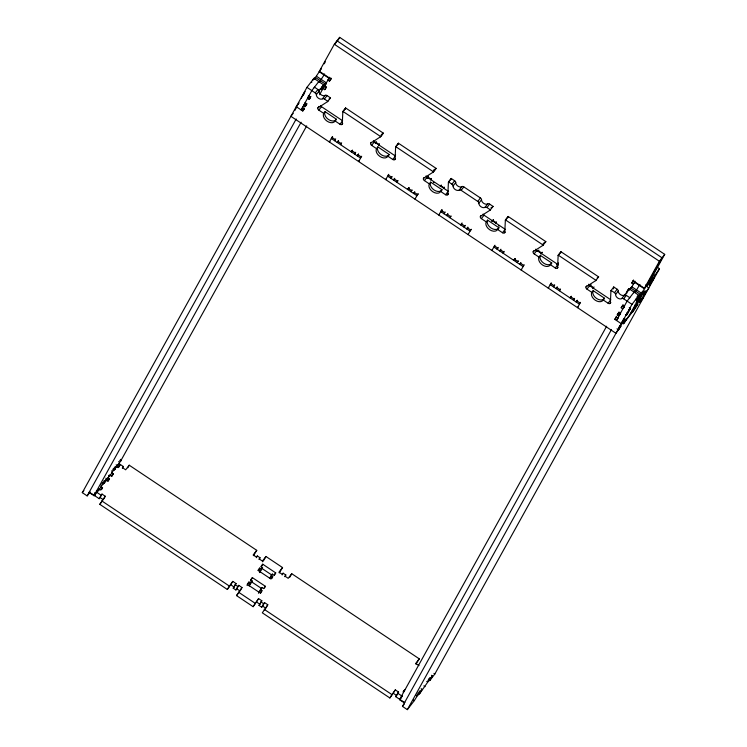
<?xml version="1.0" encoding="UTF-8"?>
<svg xmlns="http://www.w3.org/2000/svg" width="747" height="747" viewBox="0 0 747 747"><rect width="100%" height="100%" fill="white"/><g stroke="black" fill="none" stroke-linecap="round" stroke-linejoin="round"><path stroke-width="1.12" d="M630.58 308.24L626.313 315.486L625.463 314.571M318.362 107.241L317.867 107.885A1.961 1.317 37.7 0 0 318.848 110.126L323.722 113.385A6.863 4.603 37.7 0 0 327.167 121.238A6.863 4.603 37.7 0 0 335.104 120.977L339.978 124.235A1.961 1.317 37.7 0 0 342.247 124.161L342.836 111.789A1.961 1.317 37.7 0 1 342.948 111.415L345.609 107.96L383.314 133.134L380.653 136.58A1.961 1.317 37.7 0 1 380.4 136.869L370.661 143.135A1.961 1.317 37.7 0 0 371.642 145.376L376.516 148.634A6.863 4.603 37.7 0 0 379.962 156.478A6.863 4.603 37.7 0 0 387.898 156.226L392.773 159.484A1.961 1.317 37.7 0 0 395.042 159.41L395.536 158.756M345.459 109.109L345.497 108.334A1.961 1.317 37.7 0 1 345.609 107.96M395.042 159.41L395.63 147.028A1.961 1.317 37.7 0 1 395.742 146.655L398.403 143.209L436.108 168.383L433.447 171.829A1.961 1.317 37.7 0 1 433.195 172.118L423.456 178.374A1.961 1.317 37.7 0 0 424.436 180.625L429.31 183.874A6.863 4.603 37.7 0 0 432.756 191.727A6.863 4.603 37.7 0 0 440.693 191.475L445.567 194.724A1.961 1.317 37.7 0 0 447.836 194.65L448.499 193.79M398.254 144.358L398.291 143.583A1.961 1.317 37.7 0 1 398.403 143.209M447.836 194.65L448.424 182.277A1.961 1.317 37.7 0 1 448.536 181.904L451.197 178.449L454.624 180.737A1.961 1.317 37.7 0 1 455.726 182.539A3.922 2.633 37.7 0 0 457.939 186.124A3.922 2.633 37.7 0 0 461.861 186.629A1.961 1.317 37.7 0 1 463.822 186.881L480.424 197.964A1.961 1.317 37.7 0 1 481.535 199.757A3.922 2.633 37.7 0 0 483.739 203.352A3.922 2.633 37.7 0 0 487.66 203.856A1.961 1.317 37.7 0 1 489.621 204.099L493.048 206.396L490.135 210.131L480.396 216.387A1.961 1.317 37.7 0 0 481.376 218.638L486.25 221.887A6.863 4.603 37.7 0 0 489.696 229.74A6.863 4.603 37.7 0 0 497.623 229.488L502.507 232.737A1.961 1.317 37.7 0 0 504.767 232.662L505.271 232.018M451.048 179.607L451.085 178.832A1.961 1.317 37.7 0 1 451.197 178.449M504.767 232.662L505.355 220.29A1.961 1.317 37.7 0 1 505.476 219.917L508.137 216.462L545.842 241.636L542.929 245.371L533.19 251.636A1.961 1.317 37.7 0 0 534.17 253.877L539.045 257.136A6.863 4.603 37.7 0 0 542.49 264.989A6.863 4.603 37.7 0 0 550.418 264.727L555.301 267.986A1.961 1.317 37.7 0 0 557.561 267.912L558.065 267.267M507.988 217.61L508.016 216.845A1.961 1.317 37.7 0 1 508.137 216.462M557.561 267.912L558.149 255.539A1.961 1.317 37.7 0 1 558.27 255.157L560.932 251.711L598.636 276.885L595.723 280.62L585.975 286.885A1.961 1.317 37.7 0 0 586.965 289.126L591.839 292.376A6.863 4.603 37.7 0 0 595.284 300.229A6.863 4.603 37.7 0 0 603.212 299.977L608.095 303.226A1.961 1.317 37.7 0 0 610.355 303.161L610.859 302.507M560.773 252.859L560.81 252.084A1.961 1.317 37.7 0 1 560.932 251.711M610.355 303.161L610.943 290.779A1.961 1.317 37.7 0 1 611.065 290.406L614.492 292.693A1.961 1.317 37.7 0 1 615.593 294.486A3.922 2.633 37.7 0 0 617.806 298.081A3.922 2.633 37.7 0 0 621.719 298.585A1.961 1.317 37.7 0 1 623.68 298.828L631.999 304.356L407.339 709.65L402.465 706.391L611.522 329.474M613.53 288.884L613.604 287.334A1.961 1.317 37.7 0 1 613.726 286.96L617.153 289.248A1.961 1.317 37.7 0 1 618.255 291.041A3.922 2.633 37.7 0 0 620.468 294.626A3.922 2.633 37.7 0 0 624.389 295.13A1.961 1.317 37.7 0 1 626.341 295.382L623.68 298.828M630.533 308.24L626.359 315.197L627.704 313.451L626.78 312.862M653.97 278.015L649.731 285.065L653.97 278.015L653.055 277.398M301.48 97.885L301.396 98.324M90.051 492.152L87.166 495.896L82.291 492.647L306.952 87.352L313.899 78.342L323.647 84.85L321.079 89.481L320.164 88.874M301.648 97.586L302.236 96.531M302.479 96.074L303.655 93.963M303.768 93.767L304.421 92.647M294.888 110.453L295.56 109.249M295.887 108.651L296.242 108.026M296.559 107.437L296.933 106.774M298.23 104.421L298.567 103.824M303.282 95.317L303.646 94.654M304.066 93.907L304.487 93.142M311.574 82.544L311.854 82.03M312.816 80.293L313.899 78.342M313.703 79.593L315.374 77.408L325.122 83.916L324.487 85.074L323.871 84.672M315.038 78.771L315.374 77.408M314.73 78.566L320.855 69.331M645.641 284.99L647.163 286.008L664.709 254.353L339.661 37.35L334.329 44.25L319.352 71.273L330.734 78.865L329.446 81.18L327.821 80.097L329.819 77.511M324.235 63.812L325.347 61.814M335.328 43.802L336.99 40.796L662.047 257.808L647.07 284.831L646.36 284.355M337.989 40.357L339.661 37.35M87.166 495.896L296.223 118.978M311.826 90.602L301.125 109.902L302.675 107.895M307.792 98.548L309.221 96.018M89.995 492.161L90.742 493.057M301.807 110.024L302.161 109.398M304.393 105.019L305.131 104.02M308.436 98.062L308.941 97.157M314.095 87.847L314.478 87.175L319.333 90.443L318.409 92.114M318.409 82.254L318.773 81.6L311.807 90.62M297.736 104.729L296.242 106.672L302.74 111.004L304.524 108.044M305.738 102.684L303.571 105.486L305.196 106.569L306.98 103.609M308.25 96.214L308.866 96.615L307.531 98.343L309.155 99.426L310.939 96.466M319.884 81.311L320.248 80.667L318.829 82.506M89.593 491.778L89.098 492.422L93.973 495.681L301.097 122.237M93.973 495.681L97.269 491.068L96.363 490.462M97.269 491.068L94.701 495.7L95.158 495.112M97.698 491.573L99.146 488.968L100.77 490.06L102.544 487.754L100.92 486.671M99.23 489.715L103.338 483.216L102.423 482.599M101.779 483.757L102.694 484.373L103.338 483.216M321.079 89.481L325.122 83.916M102.694 484.373L106.737 478.808L105.822 478.192M325.449 85.569L322.228 89.733L319.697 94.766M105.01 481.918L104.412 483.001L104.869 482.525M105.252 481.479L106.737 478.808M321.901 87.772L324.74 89.668L326.028 87.352L324.403 86.269L329.53 77.24M106.429 480.265L109.921 474.999L111.555 476.082L113.329 473.785L111.705 472.702M101.583 489.49L102.544 487.754M329.203 78.958L329.847 77.8M108.959 476.735L109.921 474.999M113.199 468.63L114.114 469.237L109.772 476.175L108.558 475.353M112.564 469.788L113.479 470.395L114.114 469.237M113.479 470.395L117.083 465.39L116.168 464.774M108.054 481.357L109.492 478.752L107.867 477.66M114.515 470.022L113.609 469.415M114.758 469.583L115.365 468.5M115.598 468.07L117.083 465.39M116.775 466.856L118.81 463.476L123.302 466.483L122.34 468.22M93.487 494.887L99.202 498.707L102.012 494.084L105.262 496.251L103.824 498.856M120.314 459.414L121.229 460.021L116.719 467.164M99.202 498.707L102.012 494.084M111.882 476.39L113.329 473.785M119.669 460.572L120.584 461.179L121.229 460.021M120.584 461.179L306.7 125.879M118.885 467.071L119.847 465.334L118.222 464.251M240.543 590.13L241.991 587.525L238.741 585.359L235.921 589.981L233.232 588.188L236.043 583.556L232.793 581.39L227.321 589.467L99.79 504.328L105.262 496.251M127.774 467.809L129.222 465.204L256.753 550.343L253.401 555.656M332.424 136.72L329.352 141.995L329.857 141.351M335.674 138.886L334.525 140.688L335.029 140.044M338.382 140.697L337.242 142.5L338.568 140.772M341.631 142.864L340.492 144.675L340.987 144.022M352.463 150.1L351.323 151.902L352.407 150.502M355.712 152.267L354.573 154.078L355.236 153.21M358.42 154.078L357.281 155.88L358.616 154.162M361.679 156.244L358.607 161.529L359.111 160.876M375.321 143.041L376.264 141.594M378.533 145.282L379.513 143.769M394.986 155.768L395.602 154.834M388.757 174.331L385.695 179.607L386.199 178.963M392.016 176.507L390.868 178.309L391.867 177.011M394.724 178.309L393.585 180.12L394.575 178.822M397.974 180.485L396.834 182.287L397.749 181.101M408.805 187.712L407.666 189.523L408.917 187.899M408.151 189.318L409.001 187.786M408.525 189.327L409.011 188.449M412.055 189.887L410.915 191.69L411.914 190.392M414.762 191.69L413.623 193.501L414.454 192.418M418.021 193.865L414.949 199.141L415.453 198.497M427.125 178.122L428.274 176.32M428.348 177.282L427.863 178.15L426.845 177.469M430.664 179.784L431.523 178.486M440.375 186.367L441.272 184.995M443.578 188.608L444.521 187.17M227.321 589.467L232.793 581.39M441.85 209.776L438.788 215.052L439.283 214.408M441.813 210.953L441.281 211.821M233.232 588.188L236.043 583.556M445.1 211.943L443.961 213.754L444.792 212.671M235.921 589.981L238.741 585.359M256.37 557.701L257.341 555.964L260.031 557.757L259.069 559.494M447.817 213.754L446.669 215.556L447.836 214.053M266.343 607.358L267.79 604.753L264.541 602.586L261.73 607.208L259.032 605.406L261.842 600.784L258.593 598.618L253.121 606.685L236.519 595.602L241.991 587.525M451.067 215.93L449.918 217.732L450.833 216.546M247.042 585.499L248.966 582.025L250.59 583.108L249.143 585.713M250.441 581.091L252.365 577.618L265.372 586.292L264.41 588.029M249.209 585.881L252.215 580.998L250.59 579.915L252.365 577.618M264.494 559.083L265.941 556.478L282.553 567.571L279.201 572.884M258.303 570.652L259.751 568.047L261.375 569.139L259.442 572.613L262.57 567.589L260.946 566.497L262.72 564.2L275.718 572.884L274.28 575.489M261.273 566.805L262.72 564.2M462.066 222.942L460.759 224.968L461.674 223.783M265.372 586.292L263.598 588.599L261.973 587.515L258.415 593.09L259.498 591.689M260.04 590.989L261.973 587.515M253.121 606.685L258.593 598.618M260.526 593.314L261.973 590.709L260.339 589.616M465.148 225.333L464.008 227.135L465.007 225.837M269.676 578.253L272.319 574.098L273.944 575.181L275.718 572.884M270.395 577.571L272.319 574.098M271.787 578.467L272.748 576.731L271.124 575.648M467.855 227.135L466.716 228.946L467.883 227.433M259.032 605.406L261.842 600.784M471.105 229.31L468.042 234.586L468.537 233.942M261.73 607.208L264.541 602.586M282.179 574.929L283.141 573.192L285.83 574.985L284.868 576.721M267.79 604.753L262.318 612.829L389.85 697.969L395.322 689.892L398.571 692.067L395.761 696.69L400.859 700.098M289.817 577.179L291.741 573.705L419.272 658.845L415.93 664.158M492.18 221.448L493.281 219.721M493.356 220.682L492.88 221.551L491.862 220.869M495.634 223.26L496.531 221.887M494.944 245.221L491.881 250.497L492.376 249.853M498.193 247.388L497.054 249.199L497.885 248.116M500.901 249.199L499.762 251.001L500.593 249.928M504.16 251.375L503.011 253.177L503.842 252.094M514.991 258.602L513.852 260.404L515.094 258.789M514.216 260.423L515.066 258.892M513.226 259.526L514.59 260.432L515.075 259.554M518.241 260.778L517.101 262.58L518.101 261.282M520.948 262.58L519.809 264.391L520.64 263.308M524.198 264.755L521.135 270.031L521.63 269.387M537.924 251.403L538.783 250.096M541.136 253.644L542.042 252.271M557.234 264.783L558.289 263.121M558.009 264.737L558.364 264.083L557.794 263.766M551.286 282.833L548.223 288.118L548.718 287.464M554.535 285.009L553.396 286.811L554.732 285.083M557.243 286.811L556.104 288.622L557.103 287.324M560.493 288.986L559.354 290.788L559.858 290.144M571.334 296.223L570.194 298.025L571.025 296.942M574.583 298.389L573.444 300.191L574.107 299.332M577.291 300.201L576.152 302.003L577.151 300.705M580.54 302.367L577.478 307.643L577.973 306.998M589.738 286.484L590.793 284.822M594.042 286.988L592.95 288.725L593.407 288.146M389.85 697.969L395.322 689.892M395.761 696.69L398.571 692.067M403.399 692.18L404.846 689.574L403.072 691.871M404.893 702.273L404.398 702.918L399.514 699.668L606.639 326.224M400.187 698.8L401.494 696.783M401.214 697.95L401.541 697.371M402.017 696.503L402.344 695.924M623.96 296.101L629.198 288.837L638.946 295.354L636.379 299.986L635.464 299.37M628.825 288.529L627.041 291.489L629.198 288.687M634.539 282.571L633.372 284.084L631.747 283.001L633.531 280.032M626.789 293.179L627.116 292.6M627.994 291.013L629.198 288.837M628.927 290.228L629.347 289.621M630.235 288.706L630.673 287.903L640.422 294.421L639.787 295.579L639.171 295.168M630.804 288.715L635.071 281.227M623.941 318.446L624.847 319.062L621.289 323.675L614.79 319.333L616.574 316.373M620.374 314.039L618.871 315.981L617.246 314.898L619.03 311.938M623.82 307.745L624.128 307.185L622.83 308.838L621.205 307.755L622.989 304.795M618.413 314.151L618.936 313.703M629.394 298.342L629.777 297.67L624.884 294.43M633.708 292.749L634.072 292.096L627.106 301.125L616.424 320.407L618.199 318.101M635.183 291.816L635.548 291.162L634.53 292.479M292.45 114.291L290.891 116.317L615.958 333.311L620.785 326.392L619.571 325.58M621.765 321.91L622.681 322.527L624.847 319.062M407.339 709.65L414.296 700.639L418.637 693.711L417.722 693.104M417.078 694.262L417.993 694.869L418.637 693.711M622.671 323.134L623.586 323.74L626.154 319.109M636.379 299.986L640.422 294.421M623.586 323.74L626.005 320.286L624.781 319.473M417.993 694.869L422.036 689.304L421.121 688.697M642.457 294.505L644.624 291.031L636.248 302.554L637.135 301.405M418.553 693.328L419.469 693.935L422.036 689.304M630.291 313.749L638.414 299.08L637.705 298.613M639.787 295.579L649.731 281.376L648.816 280.769M664.709 254.353L659.386 261.254L644.409 288.277L633.026 280.685M632.952 310.304L641.075 295.635L639.656 294.682M635.557 305.598L640.562 298.37L639.675 299.519L638.05 298.436M631.841 311.247L632.756 311.863L633.391 310.705L632.476 310.089M419.469 693.935L429.413 679.733L428.498 679.126M643.737 292.189L638.227 302.049M427.863 680.284L428.778 680.89L429.413 679.733M632.756 311.863L637.098 304.925M647.163 286.008L650.777 281.003L649.554 280.19M635.809 307.241L637.985 303.777L623.978 322.573L624.865 321.425M428.778 680.89L432.382 675.886L431.477 675.279M649.218 281.544L650.133 282.161L650.777 281.003M428.909 679.91L429.814 680.517L432.382 675.886M650.133 282.161L659.498 268.715L657.061 267.081M638.993 301.648L639.908 302.264L642.075 298.791L641.159 298.184M643.055 294.318L643.97 294.925L648.807 288.015L647.584 287.193M640.795 301.106L646.146 291.461L645.333 290.919M429.814 680.517L434.847 673.999L659.498 268.715M304.645 92.311L305.149 91.62M321.023 69.116L321.527 68.453M304.402 92.824L304.29 93.562M298.072 104.3L298.473 103.777M298.688 103.488L299.136 102.918M292.675 114.002L293.216 113.301M324.646 73.981L320.052 81.246M309.314 95.383L308.819 96.027L310.444 97.11M305.355 102.516L304.86 103.17L306.485 104.253M302.899 106.961L302.395 107.605L304.02 108.689M309.155 99.426L310.322 97.922M327.606 101.62A1.961 1.317 37.7 0 0 327.858 101.34L324.431 99.052A1.961 1.317 37.7 0 0 322.471 98.8A3.922 2.633 37.7 0 1 318.549 98.296A3.922 2.633 37.7 0 1 316.345 94.71A1.961 1.317 37.7 0 0 315.243 92.908L317.905 89.463A1.961 1.317 37.7 0 1 319.006 91.255A3.922 2.633 37.7 0 0 321.21 94.85A3.922 2.633 37.7 0 0 325.132 95.345A1.961 1.317 37.7 0 1 327.093 95.597L330.519 97.885L327.606 101.62L317.867 107.885M305.196 106.569L306.7 104.627M302.74 111.004L303.74 109.716M303.908 109.501L304.402 108.847M319.333 90.443L323.647 84.85M316.345 94.71L319.006 91.255M324.487 85.074L326.262 82.777L316.504 76.269M324.403 86.269L325.403 84.981M325.561 84.766L326.065 84.112M330.734 78.865L331.229 78.22M329.446 81.18L330.613 79.668M330.781 79.453L331.276 78.809M326.028 87.352L326.523 86.708M324.74 89.668L326.075 87.95M322.471 98.8L325.132 95.345M324.431 99.052L327.093 95.597M318.53 107.026L319.034 106.373M318.848 110.126L321.509 106.681A1.961 1.317 37.7 0 1 320.631 105.738M323.722 113.385L325.057 111.658L336.43 119.259L335.104 120.977M342.836 111.789L345.497 108.334M339.978 124.235L342.471 121.005M342.247 124.161L342.742 123.516M332.62 136.785L331.285 138.512L360.54 158.047M82.291 492.647L83.188 491.479M83.533 491.04L83.888 490.564M99.146 488.968L96.634 492.226L101.125 495.233M98.679 490.546L98.996 490.144L98.081 489.537M105.943 481.133L108.026 478.444M114.917 469.499L115.337 468.957M109.492 478.752L107.717 481.049L106.093 479.966M119.847 465.334L118.073 467.631L115.972 466.343M370.661 143.135L371.324 142.266M123.302 466.483L122.415 467.631L125.673 469.798L129.222 465.204M371.642 145.376L374.303 141.921A1.961 1.317 37.7 0 1 373.341 140.819M375.283 143.181L375.956 142.322M380.4 136.869L383.062 133.424A1.961 1.317 37.7 0 0 383.314 133.134M99.79 504.328L101.919 501.564M376.516 148.634L377.851 146.907L389.224 154.498L387.898 156.226M395.63 147.028L398.291 143.583M392.773 159.484L395.434 156.03L374.303 141.921M423.456 178.374L424.119 177.515M424.436 180.625L427.097 177.17A1.961 1.317 37.7 0 1 426.07 175.9M427.144 178.103L428.47 176.376M433.195 172.118L435.856 168.663A1.961 1.317 37.7 0 0 436.108 168.383M418.217 193.931L416.882 195.658L387.628 176.133M430.711 179.859L431.374 179M429.31 183.874L430.645 182.147L442.019 189.747L440.693 191.475M440.3 186.591L440.963 185.723M448.424 182.277L451.085 178.832M490.135 210.131A1.961 1.317 37.7 0 0 490.387 209.842L486.96 207.554A1.961 1.317 37.7 0 0 484.999 207.302A3.922 2.633 37.7 0 1 481.077 206.798A3.922 2.633 37.7 0 1 478.874 203.212A1.961 1.317 37.7 0 0 477.763 201.419L461.16 190.326A1.961 1.317 37.7 0 0 459.2 190.074A3.922 2.633 37.7 0 1 455.278 189.579A3.922 2.633 37.7 0 1 453.065 185.984A1.961 1.317 37.7 0 0 451.963 184.192L454.624 180.737M445.567 194.724L448.228 191.279A1.961 1.317 37.7 0 0 448.536 191.456M453.065 185.984L455.726 182.539M442.047 209.86L440.711 211.578L469.966 231.112L471.301 229.385M459.2 190.074L461.861 186.629M461.16 190.326L463.822 186.881M477.763 201.419L480.424 197.964M478.874 203.212L481.535 199.757M484.999 207.302L487.66 203.856M486.96 207.554L489.621 204.099M480.396 216.387L481.059 215.528M481.376 218.638L484.037 215.183A1.961 1.317 37.7 0 1 483.076 214.081M486.25 221.887L487.586 220.16L498.959 227.76L497.623 229.488M492.152 221.504L493.487 219.786M505.355 220.29L508.016 216.845M256.753 550.343L253.196 554.946L256.454 557.113L257.341 555.964M502.507 232.737L505.168 229.292L484.037 215.183M260.031 557.757L259.144 558.915L262.393 561.081L265.941 556.478M236.519 595.602L238.648 592.847M262.599 561.791L264.018 559.951M248.966 582.025L247.192 584.322L260.199 593.006L261.973 590.709M259.751 568.047L257.976 570.353L270.974 579.028L272.748 576.731M250.59 583.108L252.215 580.998M261.375 569.139L262.57 567.589M282.553 567.571L279.005 572.165L282.254 574.34L283.141 573.192M533.19 251.636L534.021 250.553M285.83 574.985L284.943 576.133L288.193 578.309L291.741 573.705M534.17 253.877L536.832 250.432A1.961 1.317 37.7 0 1 535.804 249.162M538.148 251.263L538.643 250.609M264.447 610.066L265.867 608.226L262.617 606.06M540.912 254.055L542.238 252.337M539.045 257.136L540.38 255.409L551.753 263L550.418 264.727M558.149 255.539L560.81 252.084M557.159 264.905L558.495 263.187M555.301 267.986L557.962 264.531A1.961 1.317 37.7 0 0 558.429 264.793M585.975 286.885L586.815 285.802M586.965 289.126L589.626 285.671A1.961 1.317 37.7 0 1 588.552 284.243M589.672 286.605L590.998 284.887M591.839 292.376L593.174 290.658L604.547 298.249L603.212 299.977M610.943 290.779L613.726 286.96M614.492 292.693L617.153 289.248M608.095 303.226L610.757 299.78L589.626 285.671M615.593 294.486L618.255 291.041M631.747 283.001L633.745 280.414M621.719 298.585L624.389 295.13M629.45 289.491L630.673 287.903M630.253 288.781L631.803 286.764L641.561 293.272M621.205 307.755L623.203 305.168M639.946 284.476L635.352 291.741M617.246 314.898L619.076 312.526M624.613 305.878L624.118 306.522L622.494 305.439M618.236 314.216L618.731 313.572M614.79 319.333L616.452 317.176M620.654 313.021L620.159 313.665L618.535 312.582M618.199 317.456L617.694 318.101L616.07 317.017M631.999 304.356L638.946 295.354M643.97 294.925L644.857 293.776L643.942 293.169M620.785 326.392L619.898 327.541L618.983 326.934M624.231 322.583L635.165 308.399M639.908 302.264L643.456 297.661L642.541 297.054M419.272 658.845L415.724 663.448L418.974 665.614M401.597 696.643L402.269 695.774M399.514 699.668L400.018 699.015M402.465 706.391L404.454 703.823M329.053 98.959L330.267 98.174A1.961 1.317 37.7 0 0 330.519 97.885M381.241 134.591L383.062 133.424M433.419 170.232L434.035 169.84M434.642 169.448L435.856 168.663M490.966 207.853L491.582 207.461M492.189 207.068L492.796 206.676A1.961 1.317 37.7 0 0 493.048 206.396M543.153 243.485L543.76 243.102M544.376 242.71L545.59 241.925A1.961 1.317 37.7 0 0 545.842 241.636M597.17 277.949L598.384 277.165A1.961 1.317 37.7 0 0 598.636 276.885M334.329 44.25L659.386 261.254M653.261 274.41L654.475 275.223M652.981 277.548L653.896 278.155L652.561 279.882L651.645 279.266M651.729 279.126L652.645 279.742M650.693 279.042L651.907 279.864M650.301 282.366L651.216 282.982L649.89 284.71L648.667 283.888M648.667 281.936L649.582 282.553M648.022 283.104L648.938 283.711M319.072 71.637L328.829 78.146M634.371 282.133L644.129 288.641M644.344 292.002L645.259 292.609M641.72 292.264L643.344 293.347M324.562 84.327L325.272 84.794M628.32 289.173L629.338 289.855M322.891 85.625L323.498 86.026M637.583 295.709L638.797 296.522M321.938 86.577L322.853 87.184M636.939 296.867L638.153 297.68M640.272 299.332L641.187 299.949M320.603 88.65L322.228 89.733M635.902 299.145L637.527 300.238M635.071 305.009L636.696 306.093M306.952 87.352L315.243 92.908M342.948 111.415L380.653 136.58M395.742 146.655L433.447 171.829M448.536 181.904L451.963 184.192M505.476 219.917L543.181 245.091A1.961 1.317 37.7 0 1 542.929 245.371M558.27 255.157L595.975 280.33A1.961 1.317 37.7 0 1 595.723 280.62M633.615 308.95L634.53 309.557M629.245 307.671L630.459 308.483M629.46 308.035L630.365 308.642L628.731 310.164M308.343 96.055L308.959 96.456M628.526 309.8L629.133 310.21M375.76 142.247L379.009 144.414M427.77 176.964L431.019 179.131M440.777 185.648L444.026 187.814M492.777 220.365L496.036 222.541M538.288 250.749L541.538 252.916M590.298 285.466L593.548 287.642M321.509 106.681L342.64 120.781M427.097 177.17L448.228 191.279M536.832 250.432L557.962 264.531M556.87 264.27L557.888 264.952M433.428 182.324L434.035 182.735M498.436 225.725L499.043 226.136M536.43 251.095L537.037 251.496M623.138 319.679L623.95 320.23L618.6 329.875L617.003 328.801M624.445 320.837L625.36 321.443M622.653 320.762L623.568 321.378M618.591 328.101L619.506 328.708M331.92 137.364L335.17 139.53M337.877 141.342L341.127 143.517M351.968 150.745L355.217 152.92M357.925 154.722L361.175 156.898M388.263 174.975L391.512 177.151M394.22 178.953L397.469 181.129M408.31 188.365L411.56 190.532M414.268 192.343L417.517 194.509M441.356 210.421L444.605 212.596M447.313 214.398L450.562 216.574M461.403 223.811L464.653 225.977M467.361 227.788L470.61 229.955M494.449 245.866L497.698 248.041M500.406 249.843L503.655 252.019M514.487 259.246L517.746 261.422M520.454 263.233L523.703 265.4M550.791 283.487L554.041 285.653M556.748 287.464L559.998 289.631M570.829 296.867L574.088 299.033M576.796 300.845L580.046 303.011M513.236 259.517L514.59 260.423M493.814 247.014L523.068 266.548M550.156 284.635L579.411 304.16M120.556 459.424L121.472 460.031M118.54 461.711L119.455 462.318M433.932 673.392L434.847 673.999M114.394 467.08L115.309 467.687M429.693 677.576L430.608 678.183M113.759 468.238L114.674 468.845M429.058 678.734L429.973 679.34M261.721 568.299L271.936 575.115M111.424 470.927L112.339 471.534M426.724 681.423L427.639 682.039M259.022 569.97L260.647 571.063M423.857 685.858L425.071 686.67M104.048 480.498L104.963 481.105M419.347 690.994L420.262 691.601M103.403 481.656L104.319 482.263M418.703 692.152L419.618 692.758M103.254 482.823L104.169 483.44M251.375 581.708L261.59 588.533M248.667 583.388L250.292 584.471M100.649 484.906L101.564 485.513M415.948 695.401L416.863 696.008M413.38 700.032L414.296 700.639M235.156 584.714L237.854 586.507M260.955 601.933L263.654 603.735M397.684 693.216L402.175 696.213M94.589 492.759L95.495 493.375M401.046 697.362L401.653 697.763M100.089 497.558L103.338 499.724M230.87 584.864L234.119 587.039M236.808 588.832L240.067 590.998M256.669 602.091L259.919 604.258M393.398 693.365L396.648 695.541M94.243 494.122L94.86 494.533M91.349 493.468L92.88 494.486M401.167 700.303L402.997 701.517M403.305 701.722L404.519 702.535M101.713 500.854L229.245 585.993M238.442 592.128L255.044 603.212M264.242 609.356L391.773 694.495M604.547 298.249A6.863 4.603 37.7 0 1 596.61 298.501A6.863 4.603 37.7 0 1 593.174 290.658M551.753 263A6.863 4.603 37.7 0 1 543.816 263.261A6.863 4.603 37.7 0 1 540.38 255.409M498.959 227.76A6.863 4.603 37.7 0 1 491.022 228.012A6.863 4.603 37.7 0 1 487.586 220.16M442.019 189.747A6.863 4.603 37.7 0 1 434.082 189.999A6.863 4.603 37.7 0 1 430.645 182.147M389.224 154.498A6.863 4.603 37.7 0 1 381.287 154.76A6.863 4.603 37.7 0 1 377.851 146.907M336.43 119.259A6.863 4.603 37.7 0 1 328.503 119.511A6.863 4.603 37.7 0 1 325.057 111.658M408.413 189.533L407.731 189.084L408.404 189.542"/></g></svg>
